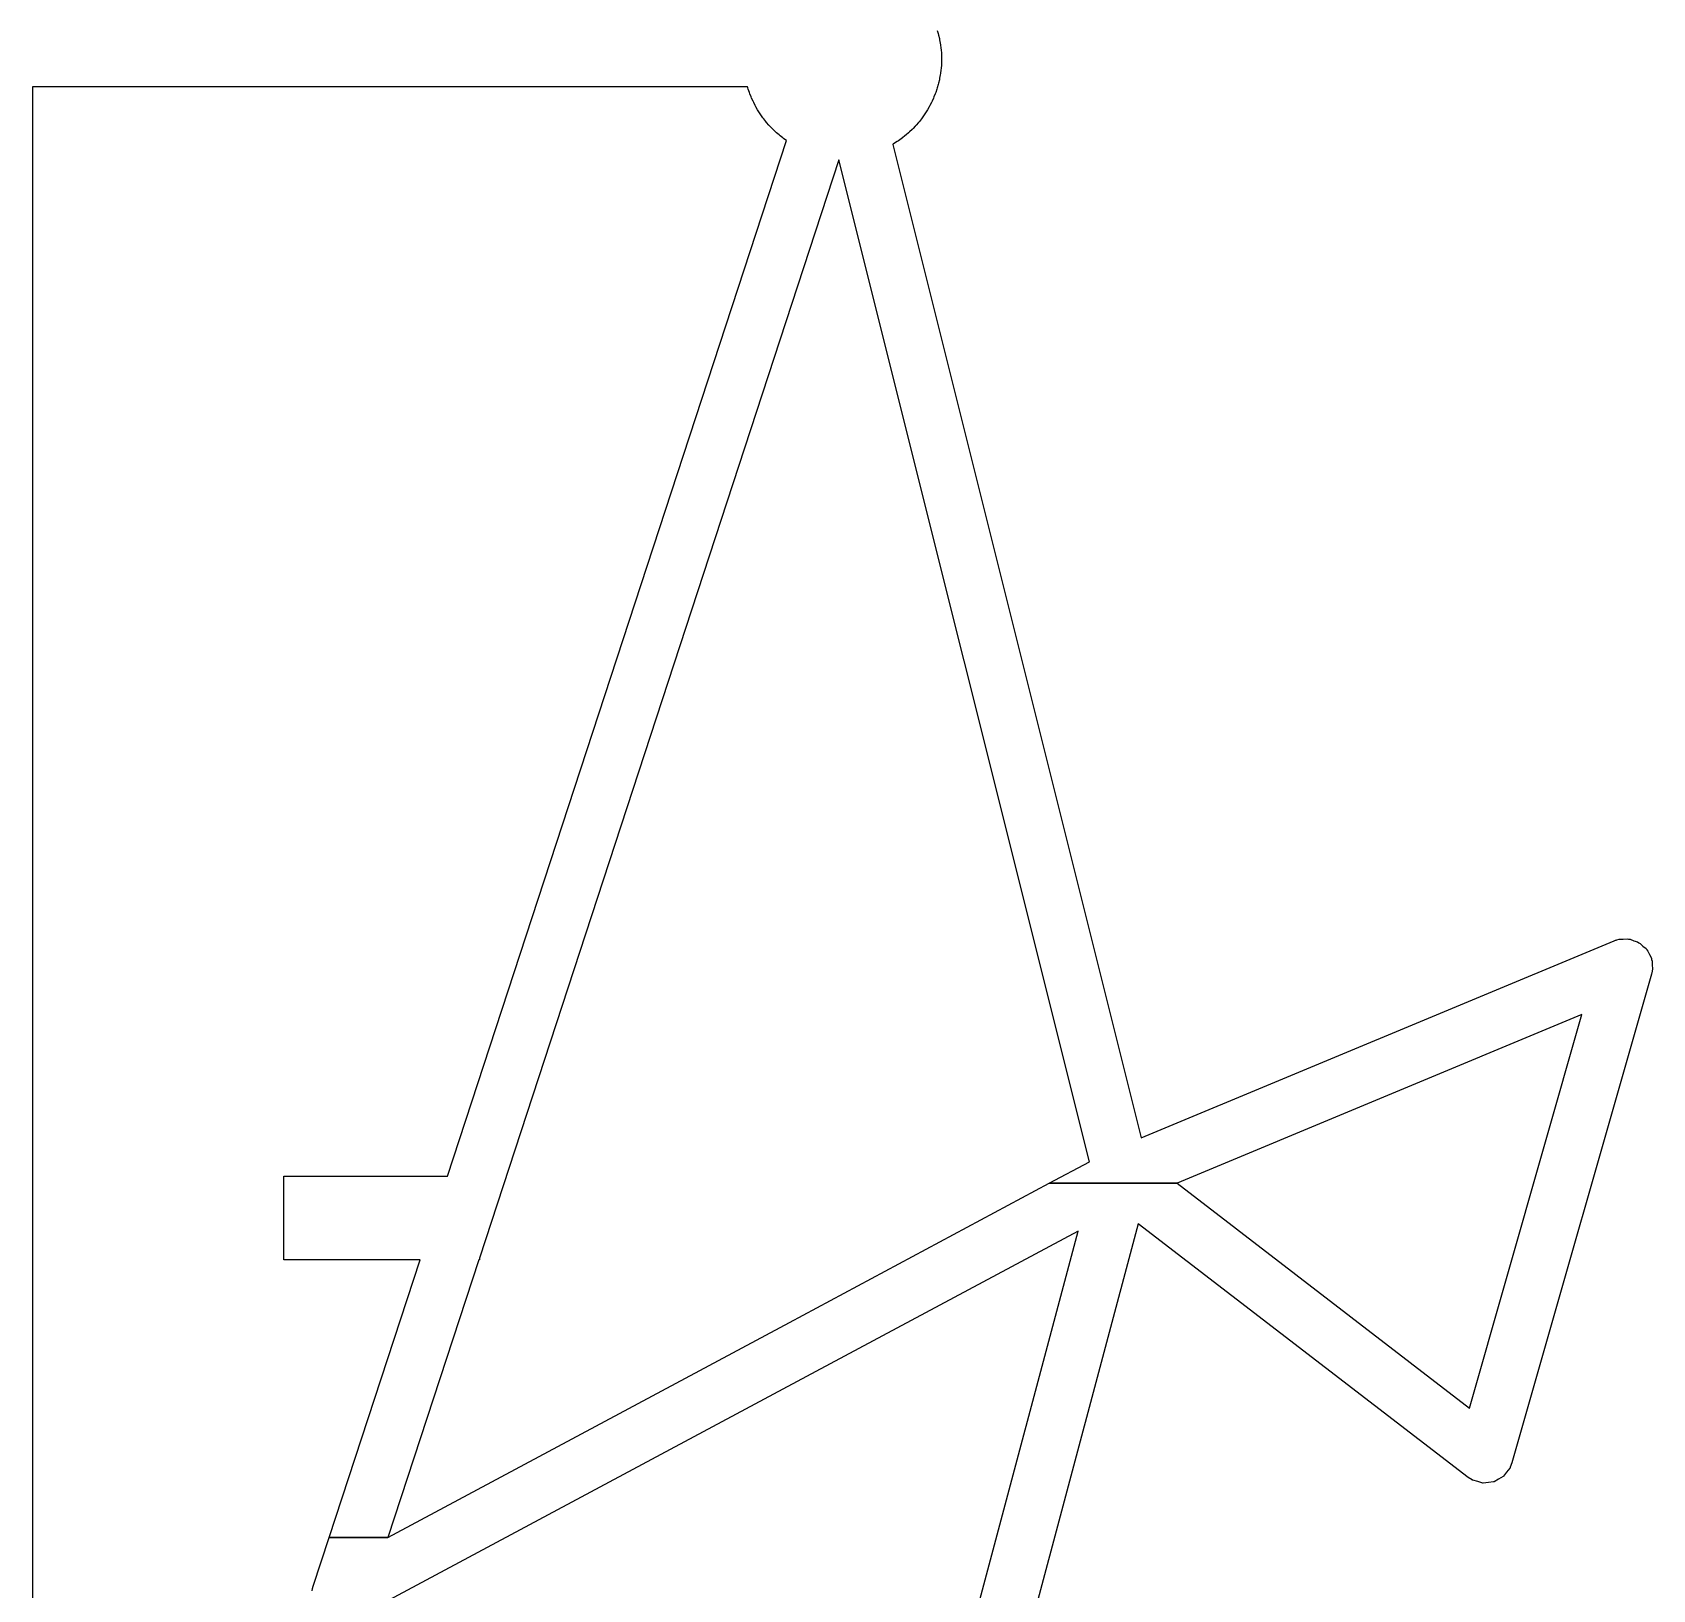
# Model space of a CAD drawing. Header units: millimetres. Extents: x 73.1 to 170.6, y -160.7 to -95.4.
# Drawn here: x 156.53 to 163.33, y -147.38 to -140.84 of the extents above; entities that cross this region are included whole.
import ezdxf

# ---------------------------------------------------------------- set-up
doc = ezdxf.new("R2010")
doc.units = ezdxf.units.MM
doc.layers.add('B.Silkscreen', color=31, linetype='CONTINUOUS', true_color=0xe8b2a7)

msp = doc.modelspace()

# ---------------------------------------------------------------- linework, layer by layer
at = {"layer": 'B.Silkscreen', "linetype": 'CONTINUOUS'}
for p, q in [((160.326303, -140.831836), (160.330254, -140.845746)), ((160.330254, -140.845746), (160.33177, -140.851641)), ((160.33177, -140.851641), (160.335045, -140.865822)), ((160.335045, -140.865822), (160.336269, -140.871797)), ((160.336269, -140.871797), (160.338852, -140.886232)), ((160.338852, -140.886232), (160.339792, -140.89238)), ((160.339792, -140.89238), (160.341655, -140.907064)), ((160.341655, -140.907064), (160.342278, -140.913215)), ((160.342278, -140.913215), (160.343405, -140.928089)), ((160.343406, -140.976723), (160.342279, -140.991618)), ((160.343405, -140.928089), (160.343714, -140.934217)), ((160.343714, -140.970612), (160.343406, -140.976723)), ((160.343714, -140.934217), (160.344098, -140.949311)), ((160.344098, -140.955533), (160.343714, -140.970612)), ((160.344098, -140.949311), (160.344098, -140.955533)), ((160.335045, -141.039011), (160.33177, -141.053191)), ((160.33627, -141.033032), (160.335045, -141.039011)), ((160.338853, -141.018596), (160.33627, -141.033032)), ((160.33979, -141.012467), (160.338853, -141.018596)), ((160.341653, -140.997799), (160.33979, -141.012467)), ((160.342279, -140.991618), (160.341653, -140.997799)), ((159.530197, -141.069682), (156.528114, -141.069682)), ((156.528114, -141.069682), (156.528114, -155.2106)), ((159.531142, -141.073007), (159.530197, -141.069682)), ((159.53293, -141.078755), (159.531142, -141.073007)), ((159.537536, -141.092376), (159.53293, -141.078755)), ((159.539612, -141.098049), (159.537536, -141.092376)), ((159.54486, -141.111362), (159.539612, -141.098049)), ((159.547198, -141.116893), (159.54486, -141.111362)), ((159.553072, -141.129885), (159.547198, -141.116893)), ((160.310248, -141.116893), (160.304374, -141.129885)), ((160.312598, -141.111332), (160.310248, -141.116893)), ((160.317842, -141.098019), (160.312598, -141.111332)), ((160.319906, -141.092376), (160.317842, -141.098019)), ((160.324512, -141.078755), (160.319906, -141.092376)), ((160.326304, -141.072991), (160.324512, -141.078755)), ((160.330255, -141.059079), (160.326304, -141.072991)), ((160.33177, -141.053191), (160.330255, -141.059079)), ((159.555657, -141.135249), (159.553072, -141.129885)), ((159.562126, -141.14788), (159.555657, -141.135249)), ((159.564965, -141.153106), (159.562126, -141.14788)), ((159.57203, -141.165389), (159.564965, -141.153106)), ((159.575061, -141.170379), (159.57203, -141.165389)), ((159.582684, -141.182279), (159.575061, -141.170379)), ((159.586003, -141.187194), (159.582684, -141.182279)), ((160.274749, -141.182303), (160.271424, -141.187223)), ((160.282376, -141.170403), (160.274749, -141.182303)), ((160.285463, -141.165317), (160.282376, -141.170403)), ((160.292517, -141.153034), (160.285463, -141.165317)), ((160.295298, -141.147914), (160.292517, -141.153034)), ((160.301772, -141.135283), (160.295298, -141.147914)), ((160.304374, -141.129885), (160.301772, -141.135283)), ((159.594174, -141.198682), (159.586003, -141.187194)), ((159.597715, -141.203414), (159.594174, -141.198682)), ((159.606424, -141.214484), (159.597715, -141.203414)), ((159.610066, -141.218897), (159.606424, -141.214484)), ((159.619277, -141.22954), (159.610066, -141.218897)), ((159.623254, -141.233916), (159.619277, -141.22954)), ((159.632961, -141.244093), (159.623254, -141.233916)), ((159.637051, -141.248183), (159.632961, -141.244093)), ((159.647231, -141.257892), (159.637051, -141.248183)), ((160.220413, -141.248166), (160.210237, -141.257875)), ((160.224485, -141.244093), (160.220413, -141.248166)), ((160.234192, -141.233916), (160.224485, -141.244093)), ((160.238164, -141.229545), (160.234192, -141.233916)), ((160.247376, -141.218902), (160.238164, -141.229545)), ((160.25104, -141.214462), (160.247376, -141.218902)), ((160.259745, -141.203392), (160.25104, -141.214462)), ((160.263248, -141.198711), (160.259745, -141.203392)), ((160.271424, -141.187223), (160.263248, -141.198711)), ((158.27027, -145.642912), (159.693321, -141.294686)), ((159.651597, -141.26186), (159.647231, -141.257892)), ((159.662241, -141.271073), (159.651597, -141.26186)), ((159.66667, -141.274727), (159.662241, -141.271073)), ((159.677741, -141.283435), (159.66667, -141.274727)), ((159.682492, -141.286989), (159.677741, -141.283435)), ((159.693321, -141.294686), (159.682492, -141.286989)), ((160.141636, -141.30915), (160.139131, -141.310588)), ((160.139131, -141.310588), (161.182048, -145.48225)), ((160.146781, -141.306024), (160.141636, -141.30915)), ((160.158668, -141.298394), (160.146781, -141.306024)), ((160.163423, -141.295182), (160.158668, -141.298394)), ((160.17492, -141.287016), (160.163423, -141.295182)), ((160.179679, -141.283459), (160.17492, -141.287016)), ((160.190757, -141.274751), (160.179679, -141.283459)), ((160.19524, -141.27105), (160.190757, -141.274751)), ((160.205878, -141.261837), (160.19524, -141.27105)), ((160.210237, -141.257875), (160.205878, -141.261837)), ((159.913625, -141.375535), (158.404316, -145.987327)), ((160.965418, -145.5827), (159.913625, -141.375535)), ((163.166969, -144.655206), (163.173903, -144.653086)), ((163.173903, -144.653086), (163.176214, -144.651803)), ((163.176214, -144.651803), (163.17924, -144.651455)), ((163.17924, -144.651455), (163.188952, -144.648487)), ((163.188952, -144.648487), (163.205371, -144.648452)), ((163.205371, -144.648452), (163.221668, -144.64658)), ((163.221668, -144.64658), (163.228055, -144.648404)), ((163.228055, -144.648404), (163.234705, -144.648391)), ((163.234705, -144.648391), (163.249885, -144.654641)), ((161.182048, -145.48225), (163.166969, -144.655206)), ((163.249885, -144.654641), (163.265661, -144.659149)), ((163.265661, -144.659149), (163.270865, -144.66328)), ((163.270865, -144.66328), (163.277013, -144.665812)), ((163.277013, -144.665812), (163.288645, -144.677395)), ((163.288645, -144.677395), (163.301495, -144.687597)), ((163.301495, -144.687597), (163.304722, -144.693405)), ((163.304722, -144.693405), (163.309433, -144.698097)), ((163.309433, -144.698097), (163.315746, -144.713249)), ((163.315746, -144.713249), (163.323715, -144.727593)), ((163.323715, -144.727593), (163.324473, -144.734195)), ((163.324473, -144.734195), (163.32703, -144.740331)), ((163.326117, -144.788533), (163.324819, -144.795663)), ((163.327126, -144.786084), (163.326117, -144.788533)), ((163.32703, -144.740331), (163.327064, -144.756741)), ((163.327064, -144.756741), (163.328938, -144.773047)), ((163.328938, -144.773047), (163.327119, -144.783031)), ((163.327119, -144.783031), (163.327126, -144.786084)), ((163.324819, -144.795663), (162.738505, -146.847755)), ((163.032434, -144.965329), (161.333214, -145.673333)), ((162.560427, -146.617347), (163.032434, -144.965329)), ((160.796237, -145.673333), (160.965418, -145.5827)), ((157.58348, -145.994697), (157.58348, -145.642912)), ((157.58348, -145.642912), (158.27027, -145.642912)), ((159.705618, -146.257597), (160.796237, -145.673333)), ((160.796237, -145.673333), (161.333214, -145.673333)), ((161.333214, -145.673333), (160.796237, -145.673333)), ((161.333214, -145.673333), (162.560427, -146.617347)), ((159.584374, -150.876458), (160.918369, -145.873962)), ((161.169309, -145.843136), (159.8075, -150.949937)), ((160.918369, -145.873962), (159.816366, -146.464325)), ((162.554259, -146.908486), (161.169309, -145.843136)), ((158.155141, -145.994697), (157.58348, -145.994697)), ((157.773642, -147.160392), (158.155141, -145.994697)), ((158.401904, -145.994697), (158.020404, -147.160392)), ((158.404316, -145.994697), (158.401904, -145.994697)), ((158.404316, -145.987327), (158.404316, -145.994697)), ((158.020404, -147.160392), (159.705618, -146.257597)), ((159.816366, -146.464325), (157.925237, -147.477433)), ((162.716375, -146.886362), (162.702965, -146.903796)), ((162.730054, -146.869133), (162.716375, -146.886362)), ((162.730502, -146.867998), (162.730054, -146.869133)), ((162.730862, -146.867531), (162.730502, -146.867998)), ((162.731235, -146.866145), (162.730862, -146.867531)), ((162.738505, -146.847755), (162.731235, -146.866145)), ((162.571042, -146.91895), (162.554259, -146.908486)), ((162.572163, -146.91984), (162.571042, -146.91895)), ((162.572728, -146.920001), (162.572163, -146.91984)), ((162.573765, -146.920648), (162.572728, -146.920001)), ((162.595008, -146.926367), (162.573765, -146.920648)), ((162.616156, -146.93241), (162.595008, -146.926367)), ((162.617063, -146.932305), (162.616156, -146.93241)), ((162.617945, -146.932543), (162.617063, -146.932305)), ((162.639744, -146.929699), (162.617945, -146.932543)), ((162.66161, -146.927187), (162.639744, -146.929699)), ((162.662408, -146.926743), (162.66161, -146.927187)), ((162.663315, -146.926625), (162.662408, -146.926743)), ((162.682378, -146.915648), (162.663315, -146.926625)), ((162.701606, -146.904967), (162.682378, -146.915648)), ((162.702174, -146.904251), (162.701606, -146.904967)), ((162.702965, -146.903796), (162.702174, -146.904251)), ((157.706555, -147.36538), (157.773642, -147.160392)), ((157.773642, -147.160392), (158.020404, -147.160392)), ((158.020404, -147.160392), (157.773642, -147.160392)), ((157.704436, -147.374937), (157.706555, -147.36538)), ((157.702035, -147.384458), (157.704436, -147.374937))]:
    msp.add_line(p, q, dxfattribs=at)

doc.saveas('drawing.dxf')
